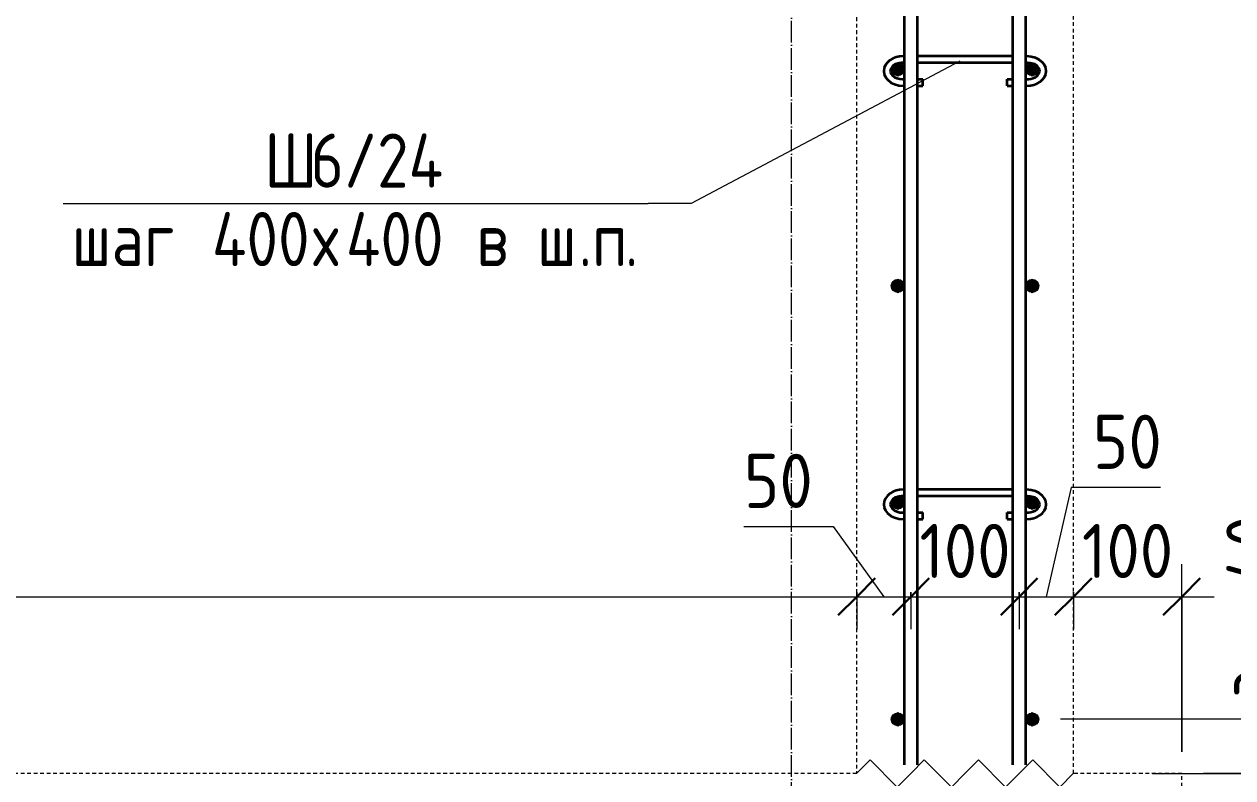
# Model space of a CAD drawing. Header units: millimetres. Extents: x 29094 to 49369, y -2577 to 78616.
# Drawn here: x 39869 to 40985, y -1704 to -1008 of the extents above; entities that cross this region are included whole.
import ezdxf

# ---------------------------------------------------------------- set-up
doc = ezdxf.new("R2010")
doc.units = ezdxf.units.MM
doc.linetypes.add('01 Штриховая _4 мм_', pattern=[6, 3.5, -2.5])
doc.linetypes.add('02 Штрихпунктирная _20 мм_', pattern=[25, 20, -2.5, 0, -2.5])
for name, color, linetype, lineweight in [('AA_Dim', 7, 'Continuous', 9), ('AA_Dim-20', 7, 'Continuous', 9), ('AA_Oformlenie', 7, 'Continuous', 9), ('AA_Vinoska', 7, 'Continuous', 9), ('AA_Visotnaya otmetka', 7, 'Continuous', 9), ('KR_Armatura', 7, 'Continuous', 20), ('KR_Armatura_Tonkie', 7, 'Continuous', 20), ('Оси', 7, 'Continuous', 9)]:
    doc.layers.add(name, color=color, linetype=linetype, lineweight=lineweight)
doc.layers.add('AF_Stena_Опалубка', color=7, linetype='Continuous', lineweight=20, true_color=0x0063c6)
doc.layers.add('KR_Fundament', color=7, linetype='Continuous', lineweight=20, true_color=0x804000)
doc.styles.add('ISOCPEUR_2', font='isocpeur.TTF', dxfattribs={"width": 0.9, "height": 50})
doc.styles.add('ISOCPEUR_4', font='isocpeur.TTF', dxfattribs={"width": 0.85, "height": 50})
doc.dimstyles.new('00_Точн_3_знака__прозр_', dxfattribs={"dimscale": 304.8, "dimtxt": 50.137748, "dimasz": 0.111549, "dimexe": 0.098425, "dimexo": 0.065617, "dimgap": 0.006562, "dimtad": 1, "dimdec": 3, "dimrnd": 0.001, "dimdsep": 46, "dimtxsty": 'ISOCPEUR_2', "dimblk1": 'OBLIQUE', "dimblk2": 'OBLIQUE', "dimsah": 1, "dimcen": 0.09, "dimdle": 0.098425, "dimazin": 0, "dimtfac": 1, "dimtdec": 4, "dimtix": 1, "dimtmove": 0, "dimatfit": 3, "dimfxl": 1, "dimtvp": 1, "dimtolj": 1, "dimtzin": 0, "dimlwd": 18, "dimlwe": 18, "dimarcsym": 2})
doc.dimstyles.new('00_Точн_3_знака__прозр__1', dxfattribs={"dimscale": 304.8, "dimtxt": 50.137748, "dimasz": 0.111549, "dimexe": 0.098425, "dimexo": 0.065617, "dimgap": 0.006562, "dimtad": 1, "dimdec": 3, "dimrnd": 0.001, "dimdsep": 46, "dimtxsty": 'ISOCPEUR_2', "dimblk1": 'OBLIQUE', "dimblk2": 'OBLIQUE', "dimsah": 1, "dimcen": 0.09, "dimdle": 0.098425, "dimazin": 0, "dimtfac": 1, "dimtdec": 4, "dimtix": 1, "dimtmove": 1, "dimatfit": 3, "dimfxl": 1, "dimtvp": 1, "dimtolj": 1, "dimtzin": 0, "dimlwd": 18, "dimlwe": 18, "dimarcsym": 2})

# ---------------------------------------------------------------- blocks, each defined once
blk = doc.blocks.new('Последовательность узлов - 3мм масшт20 маскировка-904226-А-А Арм')
at = {"layer": 'AA_Oformlenie'}
for p, q in [((-31880.1, -270), (-31867.6, -257.5)), ((-31842.6, -282.5), (-31867.6, -257.5)), ((-31830.1, -270), (-31817.6, -257.5)), ((-31792.6, -282.5), (-31817.6, -257.5)), ((-31780.1, -270), (-31767.6, -257.5)), ((-31742.6, -282.5), (-31767.6, -257.5)), ((-31730.1, -270), (-31717.6, -257.5)), ((-31692.6, -282.5), (-31717.6, -257.5)), ((-31830.1, -270), (-31842.6, -282.5)), ((-31780.1, -270), (-31792.6, -282.5)), ((-31730.1, -270), (-31742.6, -282.5)), ((-31680.1, -270), (-31692.6, -282.5))]:
    blk.add_line(p, q, dxfattribs=at)
blk = doc.blocks.new('DIMBLOCK49-А-А Арм')
at = {"layer": 'AA_Dim-20', "color": 30, "lineweight": 18, "true_color": 0xff8000, "transparency": 16777216}
for p, q in [((41046.1, -1456.2), (41046.1, -1650.3)), ((41046.1, -1650.3), (41046.1, -1720)), ((41046.1, -1770), (41046.1, -1670)), ((40957.8, -1700), (41076.1, -1700)), ((41046.1, -1700), (40957.8, -1700)), ((40887.8, -1740), (41076.1, -1740)), ((41046.1, -1740), (40887.8, -1740))]:
    blk.add_line(p, q, dxfattribs=at)
at = {"layer": 'AA_Dim-20', "color": 30, "lineweight": 30, "true_color": 0xff8000, "transparency": 16777216}
for p, q in [((41046.1, -1700), (41029.1, -1683)), ((41046.1, -1700), (41063.1, -1717)), ((41046.1, -1740), (41029.1, -1723)), ((41046.1, -1740), (41063.1, -1757))]:
    blk.add_line(p, q, dxfattribs=at)
at = {"layer": 'AA_Dim-20', "color": 0, "lineweight": 18, "transparency": 16777216, "insert": (40979, -1630.3), "char_height": 50, "width": 208.876, "attachment_point": 1, "rotation": 90, "line_spacing_factor": 1.135194, "style": 'ISOCPEUR_2'}
blk.add_mtext('з.с. 40', dxfattribs=at)
blk = doc.blocks.new('_Oblique')
at = {"color": 0, "linetype": 'ByBlock', "lineweight": -2}
blk.add_line((-0.5, -0.5), (0.5, 0.5), dxfattribs=at)
blk = doc.blocks.new('DIMBLOCK50-А-А Арм')
at = {"layer": 'AA_Dim-20', "color": 30, "lineweight": 30, "true_color": 0xff8000, "transparency": 16777216}
for p, q in [((41198.3, -1650), (41181.3, -1633)), ((41198.3, -1650), (41215.3, -1667)), ((41198.3, -1700), (41181.3, -1683)), ((41198.3, -1700), (41215.3, -1717)), ((41198.3, -2000), (41181.3, -1983)), ((41198.3, -2000), (41215.3, -2017))]:
    blk.add_line(p, q, dxfattribs=at)
at = {"layer": 'AA_Dim-20', "color": 30, "lineweight": 18, "true_color": 0xff8000, "transparency": 16777216}
for p, q in [((41198.3, -1650), (40825.8, -1650)), ((41198.3, -1650), (41228.3, -1650)), ((41198.3, -1700), (40957.8, -1700)), ((41198.3, -2030), (41198.3, -1700)), ((41198.3, -1700), (41228.3, -1700)), ((41198.3, -2000), (40957.8, -2000)), ((41198.3, -2000), (41228.3, -2000))]:
    blk.add_line(p, q, dxfattribs=at)
at = {"layer": 'AA_Dim-20', "color": 0, "lineweight": 18, "transparency": 16777216, "insert": (41131.2, -1896.8), "char_height": 50, "width": 112.384, "attachment_point": 1, "rotation": 90, "line_spacing_factor": 1.135194, "style": 'ISOCPEUR_2'}
blk.add_mtext('300', dxfattribs=at)
blk = doc.blocks.new('_None')
blk = doc.blocks.new('DIMBLOCK51-А-А Арм')
at = {"layer": 'AA_Dim-20', "color": 30, "lineweight": 18, "true_color": 0xff8000, "transparency": 16777216}
for p, q in [((41288.4, -1551.8), (41288.4, -1634.2)), ((41288.4, -1634.2), (41198.3, -1675)), ((41198.3, -1650), (40825.8, -1650)), ((41198.3, -1700), (41198.3, -1650)), ((41198.3, -1650), (41228.3, -1650)), ((41198.3, -1700), (40957.8, -1700)), ((41198.3, -1700), (41228.3, -1700))]:
    blk.add_line(p, q, dxfattribs=at)
at = {"layer": 'AA_Dim-20', "color": 30, "lineweight": 30, "true_color": 0xff8000, "transparency": 16777216}
for p, q in [((41198.3, -1650), (41181.3, -1633)), ((41198.3, -1650), (41215.3, -1667)), ((41198.3, -1700), (41181.3, -1683)), ((41198.3, -1700), (41215.3, -1717))]:
    blk.add_line(p, q, dxfattribs=at)
at = {"layer": 'AA_Dim-20', "color": 0, "lineweight": 18, "transparency": 16777216, "insert": (41221.3, -1614.2), "char_height": 50, "width": 74.923, "attachment_point": 1, "rotation": 90, "line_spacing_factor": 1.135194, "style": 'ISOCPEUR_2'}
blk.add_mtext('50', dxfattribs=at)
blk = doc.blocks.new('DIMBLOCK52-А-А Арм')
at = {"layer": 'AA_Dim-20', "color": 30, "lineweight": 30, "true_color": 0xff8000, "transparency": 16777216}
for p, q in [((41198.3, -320), (41181.3, -303)), ((41198.3, -320), (41215.3, -337)), ((41198.3, -450), (41181.3, -433)), ((41198.3, -450), (41215.3, -467)), ((41198.3, -1650), (41181.3, -1633)), ((41198.3, -1650), (41215.3, -1667))]:
    blk.add_line(p, q, dxfattribs=at)
at = {"layer": 'AA_Dim-20', "color": 30, "lineweight": 18, "true_color": 0xff8000, "transparency": 16777216}
for p, q in [((41198.3, -320), (40825.8, -320)), ((41198.3, -320), (41228.3, -320)), ((41198.3, -450), (40825.8, -450)), ((41198.3, -1650), (41198.3, -450)), ((41198.3, -450), (41228.3, -450)), ((41198.3, -1650), (40825.8, -1650)), ((41198.3, -1650), (41228.3, -1650))]:
    blk.add_line(p, q, dxfattribs=at)
at = {"layer": 'AA_Dim-20', "color": 0, "lineweight": 18, "transparency": 16777216, "insert": (41131.2, -1201.4), "char_height": 50, "width": 363.262, "attachment_point": 1, "rotation": 90, "line_spacing_factor": 1.135194, "style": 'ISOCPEUR_2'}
blk.add_mtext('6х200=1200', dxfattribs=at)
blk = doc.blocks.new('DIMBLOCK66-А-А Арм')
at = {"layer": 'AA_Dim-20', "color": 30, "lineweight": 30, "true_color": 0xff8000, "transparency": 16777216}
for p, q in [((38897.8, -1536.8), (38914.8, -1519.8)), ((40637.8, -1536.8), (40654.8, -1519.8)), ((38897.8, -1536.8), (38880.8, -1553.8)), ((40637.8, -1536.8), (40620.8, -1553.8))]:
    blk.add_line(p, q, dxfattribs=at)
at = {"layer": 'AA_Dim-20', "color": 30, "lineweight": 18, "true_color": 0xff8000, "transparency": 16777216}
for p, q in [((38897.8, -1532.7), (38897.8, -1566.8)), ((38897.8, -1536.8), (38897.8, -1532.7)), ((38897.8, -1536.8), (40637.8, -1536.8)), ((40637.8, -1532.7), (40637.8, -1566.8)), ((40637.8, -1536.8), (40637.8, -1532.7))]:
    blk.add_line(p, q, dxfattribs=at)
at = {"layer": 'AA_Dim-20', "color": 0, "lineweight": 18, "transparency": 16777216, "insert": (39708.2, -1469.6), "char_height": 50, "width": 143.034, "attachment_point": 1, "line_spacing_factor": 1.135194, "style": 'ISOCPEUR_2'}
blk.add_mtext('1740', dxfattribs=at)
blk = doc.blocks.new('DIMBLOCK67-А-А Арм')
at = {"layer": 'AA_Dim-20', "color": 30, "lineweight": 18, "true_color": 0xff8000, "transparency": 16777216}
for p, q in [((40533.7, -1472), (40616.2, -1472)), ((40616.2, -1472), (40662.8, -1536.8)), ((40637.8, -1532.7), (40637.8, -1566.8)), ((40637.8, -1536.8), (40637.8, -1532.7)), ((40637.8, -1536.8), (40687.8, -1536.8)), ((40687.8, -1532.7), (40687.8, -1566.8)), ((40687.8, -1536.8), (40687.8, -1532.7))]:
    blk.add_line(p, q, dxfattribs=at)
at = {"layer": 'AA_Dim-20', "color": 30, "lineweight": 30, "true_color": 0xff8000, "transparency": 16777216}
for p, q in [((40637.8, -1536.8), (40654.8, -1519.8)), ((40687.8, -1536.8), (40704.8, -1519.8)), ((40637.8, -1536.8), (40620.8, -1553.8)), ((40687.8, -1536.8), (40670.8, -1553.8))]:
    blk.add_line(p, q, dxfattribs=at)
at = {"layer": 'AA_Dim-20', "color": 0, "lineweight": 18, "transparency": 16777216, "insert": (40533.7, -1404.9), "char_height": 50, "width": 74.923, "attachment_point": 1, "line_spacing_factor": 1.135194, "style": 'ISOCPEUR_2'}
blk.add_mtext('50', dxfattribs=at)
blk = doc.blocks.new('DIMBLOCK68-А-А Арм')
at = {"layer": 'AA_Dim-20', "color": 30, "lineweight": 30, "true_color": 0xff8000, "transparency": 16777216}
for p, q in [((40687.8, -1536.8), (40704.8, -1519.8)), ((40787.8, -1536.8), (40804.8, -1519.8)), ((40687.8, -1536.8), (40670.8, -1553.8)), ((40787.8, -1536.8), (40770.8, -1553.8))]:
    blk.add_line(p, q, dxfattribs=at)
at = {"layer": 'AA_Dim-20', "color": 30, "lineweight": 18, "true_color": 0xff8000, "transparency": 16777216}
for p, q in [((40687.8, -1532.7), (40687.8, -1566.8)), ((40687.8, -1536.8), (40687.8, -1532.7)), ((40687.8, -1536.8), (40787.8, -1536.8)), ((40787.8, -1532.7), (40787.8, -1566.8)), ((40787.8, -1536.8), (40787.8, -1532.7))]:
    blk.add_line(p, q, dxfattribs=at)
at = {"layer": 'AA_Dim-20', "color": 0, "lineweight": 18, "transparency": 16777216, "insert": (40695.7, -1469.6), "char_height": 50, "width": 101.032, "attachment_point": 1, "line_spacing_factor": 1.135194, "style": 'ISOCPEUR_2'}
blk.add_mtext('100', dxfattribs=at)
blk = doc.blocks.new('DIMBLOCK69-А-А Арм')
at = {"layer": 'AA_Dim-20', "color": 30, "lineweight": 18, "true_color": 0xff8000, "transparency": 16777216}
for p, q in [((40835.8, -1436), (40812.8, -1536.8)), ((40918.2, -1436), (40835.8, -1436)), ((40787.8, -1532.7), (40787.8, -1566.8)), ((40787.8, -1536.8), (40787.8, -1532.7)), ((40787.8, -1536.8), (40837.8, -1536.8)), ((40837.8, -1532.7), (40837.8, -1566.8)), ((40837.8, -1536.8), (40837.8, -1532.7))]:
    blk.add_line(p, q, dxfattribs=at)
at = {"layer": 'AA_Dim-20', "color": 30, "lineweight": 30, "true_color": 0xff8000, "transparency": 16777216}
for p, q in [((40787.8, -1536.8), (40804.8, -1519.8)), ((40837.8, -1536.8), (40854.8, -1519.8)), ((40787.8, -1536.8), (40770.8, -1553.8)), ((40837.8, -1536.8), (40820.8, -1553.8))]:
    blk.add_line(p, q, dxfattribs=at)
at = {"layer": 'AA_Dim-20', "color": 0, "lineweight": 18, "transparency": 16777216, "insert": (40855.8, -1368.8), "char_height": 50, "width": 74.923, "attachment_point": 1, "line_spacing_factor": 1.135194, "style": 'ISOCPEUR_2'}
blk.add_mtext('50', dxfattribs=at)
blk = doc.blocks.new('DIMBLOCK70-А-А Арм')
at = {"layer": 'AA_Dim-20', "color": 30, "lineweight": 18, "true_color": 0xff8000, "transparency": 16777216}
for p, q in [((40937.8, -1680), (40937.8, -1506.8)), ((40837.8, -1532.7), (40837.8, -1566.8)), ((40837.8, -1536.8), (40837.8, -1532.7)), ((40837.8, -1536.8), (40967.8, -1536.8)), ((40937.8, -1536.8), (40937.8, -1680))]:
    blk.add_line(p, q, dxfattribs=at)
at = {"layer": 'AA_Dim-20', "color": 30, "lineweight": 30, "true_color": 0xff8000, "transparency": 16777216}
for p, q in [((40837.8, -1536.8), (40854.8, -1519.8)), ((40937.8, -1536.8), (40954.8, -1519.8)), ((40837.8, -1536.8), (40820.8, -1553.8)), ((40937.8, -1536.8), (40920.8, -1553.8))]:
    blk.add_line(p, q, dxfattribs=at)
at = {"layer": 'AA_Dim-20', "color": 0, "lineweight": 18, "transparency": 16777216, "insert": (40845.7, -1469.6), "char_height": 50, "width": 101.032, "attachment_point": 1, "line_spacing_factor": 1.135194, "style": 'ISOCPEUR_2'}
blk.add_mtext('100', dxfattribs=at)
blk = doc.blocks.new('044_М_Универсальная с полкой - Марка_Комментарий полка 27-3828024-А-А Арм')
at = {"layer": 'AA_Vinoska'}
blk.add_line((-31523, -1173.8), (-30983, -1173.8), dxfattribs=at)

msp = doc.modelspace()

# ---------------------------------------------------------------- hatches: boundary and pattern name
at = {"layer": 'KR_Armatura'}
h = msp.add_hatch(color=256, dxfattribs=at)
edge = h.paths.add_edge_path()
edge.add_arc((40675.7746, -1050), 6, 0, 360)
for points in [[(40675.7746, -1056), (40680.9708, -1053), (40680.9708, -1047), (40675.7746, -1044), (40670.5785, -1047), (40670.5785, -1053)], [(40799.7746, -1056), (40804.9708, -1053), (40804.9708, -1047), (40799.7746, -1044), (40794.5785, -1047), (40794.5785, -1053)], [(40675.7746, -1256), (40680.9708, -1253), (40680.9708, -1247), (40675.7746, -1244), (40670.5785, -1247), (40670.5785, -1253)], [(40799.7746, -1256), (40804.9708, -1253), (40804.9708, -1247), (40799.7746, -1244), (40794.5785, -1247), (40794.5785, -1253)], [(40675.7746, -1456), (40680.9708, -1453), (40680.9708, -1447), (40675.7746, -1444), (40670.5785, -1447), (40670.5785, -1453)], [(40799.7746, -1456), (40804.9708, -1453), (40804.9708, -1447), (40799.7746, -1444), (40794.5785, -1447), (40794.5785, -1453)], [(40675.7746, -1656), (40680.9708, -1653), (40680.9708, -1647), (40675.7746, -1644), (40670.5785, -1647), (40670.5785, -1653)], [(40799.7746, -1656), (40804.9708, -1653), (40804.9708, -1647), (40799.7746, -1644), (40794.5785, -1647), (40794.5785, -1653)]]:
    msp.add_hatch(color=256, dxfattribs=at).paths.add_polyline_path(points)
h = msp.add_hatch(color=256, dxfattribs=at)
edge = h.paths.add_edge_path()
edge.add_arc((40799.7746, -1050), 6, 0, 360)
h = msp.add_hatch(color=256, dxfattribs=at)
edge = h.paths.add_edge_path()
edge.add_arc((40675.7746, -1250), 6, 0, 360)
h = msp.add_hatch(color=256, dxfattribs=at)
edge = h.paths.add_edge_path()
edge.add_arc((40799.7746, -1250), 6, 0, 360)
h = msp.add_hatch(color=256, dxfattribs=at)
edge = h.paths.add_edge_path()
edge.add_arc((40675.7746, -1450), 6, 0, 360)
h = msp.add_hatch(color=256, dxfattribs=at)
edge = h.paths.add_edge_path()
edge.add_arc((40799.7746, -1450), 6, 0, 360)
h = msp.add_hatch(color=256, dxfattribs=at)
edge = h.paths.add_edge_path()
edge.add_arc((40675.7746, -1650), 6, 0, 360)
h = msp.add_hatch(color=256, dxfattribs=at)
edge = h.paths.add_edge_path()
edge.add_arc((40799.7746, -1650), 6, 0, 360)

# ---------------------------------------------------------------- linework, layer by layer
at = {"layer": 'AA_Vinoska'}
for p, q in [((40732.8919, -1042.411), (40485.1207, -1173.8032)), ((40485.1207, -1173.8032), (40445.4017, -1173.8032))]:
    msp.add_line(p, q, dxfattribs=at)
at = {"layer": 'AA_Visotnaya otmetka', "color": 92, "true_color": 0x00cc00}
msp.add_line((40910.7132, -1700), (41269.6828, -1700), dxfattribs=at)
at = {"layer": 'AF_Stena_Опалубка', "linetype": '01 Штриховая _4 мм_'}
for p, q in [((40637.7746, -270), (40637.7746, -1700)), ((40837.7746, -1700), (40837.7746, -270))]:
    msp.add_line(p, q, dxfattribs=at)
at = {"layer": 'KR_Armatura'}
for p, q in [((40675.7746, -1044), (40670.5785, -1047)), ((40670.5785, -1047), (40670.5785, -1053)), ((40680.9708, -1047), (40675.7746, -1044)), ((40680.9708, -1053), (40680.9708, -1047)), ((40799.7746, -1044), (40794.5785, -1047)), ((40794.5785, -1047), (40794.5785, -1053)), ((40804.9708, -1047), (40799.7746, -1044)), ((40804.9708, -1053), (40804.9708, -1047)), ((40670.5785, -1053), (40675.7746, -1056)), ((40675.7746, -1056), (40680.9708, -1053)), ((40794.5785, -1053), (40799.7746, -1056)), ((40799.7746, -1056), (40804.9708, -1053)), ((40675.7746, -1244), (40670.5785, -1247)), ((40670.5785, -1247), (40670.5785, -1253)), ((40680.9708, -1247), (40675.7746, -1244)), ((40680.9708, -1253), (40680.9708, -1247)), ((40799.7746, -1244), (40794.5785, -1247)), ((40794.5785, -1247), (40794.5785, -1253)), ((40804.9708, -1247), (40799.7746, -1244)), ((40804.9708, -1253), (40804.9708, -1247)), ((40670.5785, -1253), (40675.7746, -1256)), ((40675.7746, -1256), (40680.9708, -1253)), ((40794.5785, -1253), (40799.7746, -1256)), ((40799.7746, -1256), (40804.9708, -1253)), ((40675.7746, -1444), (40670.5785, -1447)), ((40670.5785, -1447), (40670.5785, -1453)), ((40680.9708, -1447), (40675.7746, -1444)), ((40680.9708, -1453), (40680.9708, -1447)), ((40799.7746, -1444), (40794.5785, -1447)), ((40794.5785, -1447), (40794.5785, -1453)), ((40804.9708, -1447), (40799.7746, -1444)), ((40804.9708, -1453), (40804.9708, -1447)), ((40670.5785, -1453), (40675.7746, -1456)), ((40675.7746, -1456), (40680.9708, -1453)), ((40794.5785, -1453), (40799.7746, -1456)), ((40799.7746, -1456), (40804.9708, -1453)), ((40675.7746, -1644), (40670.5785, -1647)), ((40670.5785, -1647), (40670.5785, -1653)), ((40680.9708, -1647), (40675.7746, -1644)), ((40680.9708, -1653), (40680.9708, -1647)), ((40799.7746, -1644), (40794.5785, -1647)), ((40794.5785, -1647), (40794.5785, -1653)), ((40804.9708, -1647), (40799.7746, -1644)), ((40804.9708, -1653), (40804.9708, -1647)), ((40670.5785, -1653), (40675.7746, -1656)), ((40675.7746, -1656), (40680.9708, -1653)), ((40794.5785, -1653), (40799.7746, -1656)), ((40799.7746, -1656), (40804.9708, -1653))]:
    msp.add_line(p, q, dxfattribs=at)
for centre in [(40675.7746, -1050), (40799.7746, -1050), (40675.7746, -1250), (40799.7746, -1250), (40675.7746, -1450), (40799.7746, -1450), (40675.7746, -1650), (40799.7746, -1650)]:
    msp.add_circle(centre, 6, dxfattribs=at)
at = {"layer": 'KR_Armatura_Tonkie', "lineweight": 35}
for p, q in [((40681.7746, -278), (40681.7746, -1692)), ((40693.7746, -278), (40693.7746, -1692)), ((40781.7746, -1692), (40781.7746, -278)), ((40793.7746, -1692), (40793.7746, -278)), ((40664.3278, -1046.0313), (40663.1749, -1048.725)), ((40666.1221, -1043.6534), (40664.3278, -1046.0313)), ((40668.436, -1041.6571), (40666.1221, -1043.6534)), ((40671.1595, -1040.0751), (40668.436, -1041.6571)), ((40670.4831, -1047.7743), (40669.505, -1049.064)), ((40671.9001, -1046.5561), (40670.4831, -1047.7743)), ((40674.1911, -1038.9283), (40671.1595, -1040.0751)), ((40672.7645, -1046.0023), (40671.9001, -1046.5561)), ((40674.7643, -1045.0587), (40672.7645, -1046.0023)), ((40677.4304, -1038.233), (40674.1911, -1038.9283)), ((40677.0495, -1044.39), (40674.7643, -1045.0587)), ((40678.8866, -1044.0984), (40677.0495, -1044.39)), ((40680.7746, -1038), (40677.4304, -1038.233)), ((40680.7746, -1044), (40678.8866, -1044.0984)), ((40681.7746, -1038), (40680.7746, -1038)), ((40681.7746, -1044), (40680.7746, -1044)), ((40781.7746, -1038), (40693.7746, -1038)), ((40781.7746, -1044), (40693.7746, -1044)), ((40794.7746, -1038), (40793.7746, -1038)), ((40794.7746, -1044), (40793.7746, -1044)), ((40794.9847, -1038.0009), (40794.7746, -1038)), ((40795.4065, -1044.011), (40794.7746, -1044)), ((40798.9425, -1038.3638), (40794.9847, -1038.0009)), ((40797.8961, -1044.2719), (40795.4065, -1044.011)), ((40800.7849, -1045.0587), (40797.8961, -1044.2719)), ((40802.9062, -1039.4462), (40798.9425, -1038.3638)), ((40802.7848, -1046.0023), (40800.7849, -1045.0587)), ((40805.0662, -1047.7743), (40802.7848, -1046.0023)), ((40805.7963, -1040.8128), (40802.9062, -1039.4462)), ((40806.0442, -1049.064), (40805.0662, -1047.7743)), ((40809.4271, -1043.6534), (40805.7963, -1040.8128)), ((40811.2214, -1046.0313), (40809.4271, -1043.6534)), ((40812.3743, -1048.725), (40811.2214, -1046.0313)), ((40663.1749, -1048.725), (40662.7746, -1051.6066)), ((40662.7746, -1051.6066), (40663.1749, -1054.4882)), ((40663.1749, -1054.4882), (40664.3278, -1057.1819)), ((40664.3278, -1057.1819), (40666.1221, -1059.5598)), ((40666.1221, -1059.5598), (40669.753, -1062.4004)), ((40669.505, -1049.064), (40668.7746, -1051.6066)), ((40668.7746, -1051.6066), (40669.1398, -1052.8779)), ((40669.1398, -1052.8779), (40669.505, -1054.1492)), ((40669.505, -1054.1492), (40670.4831, -1055.4389)), ((40670.4831, -1055.4389), (40672.7645, -1057.2109)), ((40672.7645, -1057.2109), (40674.7643, -1058.1545)), ((40674.7643, -1058.1545), (40677.6531, -1058.9413)), ((40677.6531, -1058.9413), (40680.1427, -1059.2022)), ((40680.1427, -1059.2022), (40680.7746, -1059.2132)), ((40680.7746, -1059.2132), (40681.7746, -1059.2132)), ((40693.7746, -1059.2132), (40698.7746, -1059.2132)), ((40698.7746, -1065.2132), (40698.7746, -1059.2132)), ((40776.7746, -1059.2132), (40781.7746, -1059.2132)), ((40776.7746, -1065.2132), (40776.7746, -1059.2132)), ((40793.7746, -1059.2132), (40794.7746, -1059.2132)), ((40794.7746, -1059.2132), (40796.6626, -1059.1148)), ((40796.6626, -1059.1148), (40798.4997, -1058.8232)), ((40798.4997, -1058.8232), (40800.7849, -1058.1545)), ((40800.7849, -1058.1545), (40802.7848, -1057.2109)), ((40802.7848, -1057.2109), (40803.6492, -1056.6571)), ((40803.6492, -1056.6571), (40805.0662, -1055.4389)), ((40805.0662, -1055.4389), (40806.0442, -1054.1492)), ((40806.4094, -1050.3353), (40806.0442, -1049.064)), ((40806.0442, -1054.1492), (40806.7746, -1051.6066)), ((40806.7746, -1051.6066), (40806.4094, -1050.3353)), ((40807.1133, -1061.5561), (40809.4271, -1059.5598)), ((40809.4271, -1059.5598), (40811.2214, -1057.1819)), ((40811.2214, -1057.1819), (40812.3743, -1054.4882)), ((40812.7746, -1051.6066), (40812.3743, -1048.725)), ((40812.3743, -1054.4882), (40812.7746, -1051.6066)), ((40669.753, -1062.4004), (40672.643, -1063.767)), ((40672.643, -1063.767), (40676.6067, -1064.8494)), ((40676.6067, -1064.8494), (40680.5645, -1065.2123)), ((40680.5645, -1065.2123), (40680.7746, -1065.2132)), ((40680.7746, -1065.2132), (40681.7746, -1065.2132)), ((40693.7746, -1065.2132), (40698.7746, -1065.2132)), ((40776.7746, -1065.2132), (40781.7746, -1065.2132)), ((40793.7746, -1065.2132), (40794.7746, -1065.2132)), ((40794.7746, -1065.2132), (40798.1188, -1064.9802)), ((40798.1188, -1064.9802), (40801.3581, -1064.2849)), ((40801.3581, -1064.2849), (40804.3897, -1063.1382)), ((40804.3897, -1063.1382), (40807.1133, -1061.5561)), ((40674.1911, -1438.9283), (40671.1595, -1440.0751)), ((40677.4304, -1438.233), (40674.1911, -1438.9283)), ((40680.7746, -1438), (40677.4304, -1438.233)), ((40681.7746, -1438), (40680.7746, -1438)), ((40781.7746, -1438), (40693.7746, -1438)), ((40794.7746, -1438), (40793.7746, -1438)), ((40794.9847, -1438.0009), (40794.7746, -1438)), ((40798.9425, -1438.3638), (40794.9847, -1438.0009)), ((40802.9062, -1439.4462), (40798.9425, -1438.3638)), ((40663.1749, -1448.725), (40662.7746, -1451.6066)), ((40664.3278, -1446.0313), (40663.1749, -1448.725)), ((40666.1221, -1443.6534), (40664.3278, -1446.0313)), ((40668.436, -1441.6571), (40666.1221, -1443.6534)), ((40671.1595, -1440.0751), (40668.436, -1441.6571)), ((40669.505, -1449.064), (40669.1398, -1450.3353)), ((40670.4831, -1447.7743), (40669.505, -1449.064)), ((40671.9001, -1446.5561), (40670.4831, -1447.7743)), ((40672.7645, -1446.0023), (40671.9001, -1446.5561)), ((40674.7643, -1445.0587), (40672.7645, -1446.0023)), ((40677.0495, -1444.39), (40674.7643, -1445.0587)), ((40678.8866, -1444.0984), (40677.0495, -1444.39)), ((40680.7746, -1444), (40678.8866, -1444.0984)), ((40681.7746, -1444), (40680.7746, -1444)), ((40781.7746, -1444), (40693.7746, -1444)), ((40794.7746, -1444), (40793.7746, -1444)), ((40795.4065, -1444.011), (40794.7746, -1444)), ((40797.8961, -1444.2719), (40795.4065, -1444.011)), ((40800.7849, -1445.0587), (40797.8961, -1444.2719)), ((40802.7848, -1446.0023), (40800.7849, -1445.0587)), ((40805.0662, -1447.7743), (40802.7848, -1446.0023)), ((40805.7963, -1440.8128), (40802.9062, -1439.4462)), ((40806.0442, -1449.064), (40805.0662, -1447.7743)), ((40809.4271, -1443.6534), (40805.7963, -1440.8128)), ((40806.7746, -1451.6066), (40806.0442, -1449.064)), ((40811.2214, -1446.0313), (40809.4271, -1443.6534)), ((40812.3743, -1448.725), (40811.2214, -1446.0313)), ((40812.7746, -1451.6066), (40812.3743, -1448.725)), ((40662.7746, -1451.6066), (40663.1749, -1454.4882)), ((40663.1749, -1454.4882), (40664.3278, -1457.1819)), ((40664.3278, -1457.1819), (40666.1221, -1459.5598)), ((40666.1221, -1459.5598), (40669.753, -1462.4004)), ((40669.1398, -1450.3353), (40668.7746, -1451.6066)), ((40668.7746, -1451.6066), (40669.505, -1454.1492)), ((40669.505, -1454.1492), (40670.4831, -1455.4389)), ((40670.4831, -1455.4389), (40672.7645, -1457.2109)), ((40672.7645, -1457.2109), (40674.7643, -1458.1545)), ((40674.7643, -1458.1545), (40677.6531, -1458.9413)), ((40677.6531, -1458.9413), (40680.1427, -1459.2022)), ((40680.1427, -1459.2022), (40680.7746, -1459.2132)), ((40680.7746, -1459.2132), (40681.7746, -1459.2132)), ((40693.7746, -1459.2132), (40698.7746, -1459.2132)), ((40698.7746, -1465.2132), (40698.7746, -1459.2132)), ((40776.7746, -1459.2132), (40781.7746, -1459.2132)), ((40776.7746, -1465.2132), (40776.7746, -1459.2132)), ((40793.7746, -1459.2132), (40794.7746, -1459.2132)), ((40794.7746, -1459.2132), (40796.6626, -1459.1148)), ((40796.6626, -1459.1148), (40798.4997, -1458.8232)), ((40798.4997, -1458.8232), (40800.7849, -1458.1545)), ((40800.7849, -1458.1545), (40802.7848, -1457.2109)), ((40802.7848, -1457.2109), (40803.6492, -1456.6571)), ((40803.6492, -1456.6571), (40805.0662, -1455.4389)), ((40805.0662, -1455.4389), (40806.0442, -1454.1492)), ((40806.0442, -1454.1492), (40806.4094, -1452.8779)), ((40806.4094, -1452.8779), (40806.7746, -1451.6066)), ((40807.1133, -1461.5561), (40809.4271, -1459.5598)), ((40809.4271, -1459.5598), (40811.2214, -1457.1819)), ((40811.2214, -1457.1819), (40812.3743, -1454.4882)), ((40812.3743, -1454.4882), (40812.7746, -1451.6066)), ((40669.753, -1462.4004), (40672.643, -1463.767)), ((40672.643, -1463.767), (40676.6067, -1464.8494)), ((40676.6067, -1464.8494), (40680.5645, -1465.2123)), ((40680.5645, -1465.2123), (40680.7746, -1465.2132)), ((40680.7746, -1465.2132), (40681.7746, -1465.2132)), ((40693.7746, -1465.2132), (40698.7746, -1465.2132)), ((40776.7746, -1465.2132), (40781.7746, -1465.2132)), ((40793.7746, -1465.2132), (40794.7746, -1465.2132)), ((40794.7746, -1465.2132), (40798.1188, -1464.9802)), ((40798.1188, -1464.9802), (40801.3581, -1464.2849)), ((40801.3581, -1464.2849), (40804.3897, -1463.1382)), ((40804.3897, -1463.1382), (40807.1133, -1461.5561))]:
    msp.add_line(p, q, dxfattribs=at)
at = {"layer": 'KR_Fundament', "linetype": '01 Штриховая _4 мм_'}
for p, q in [((40637.7746, -1700), (38897.7746, -1700)), ((40937.7746, -1700), (40837.7746, -1700)), ((40937.7746, -2000), (40937.7746, -1700))]:
    msp.add_line(p, q, dxfattribs=at)
at = {"layer": 'Оси', "linetype": '02 Штрихпунктирная _20 мм_'}
msp.add_line((40577.7746, -1728.079), (40577.7746, 120.469), dxfattribs=at)

# ---------------------------------------------------------------- block references
at = {"layer": 'AA_Oformlenie'}
msp.add_blockref('Последовательность узлов - 3мм масшт20 маскировка-904226-А-А Арм', (72517.8362, -1430), dxfattribs=at)
at = {"layer": 'AA_Vinoska'}
msp.add_blockref('044_М_Универсальная с полкой - Марка_Комментарий полка 27-3828024-А-А Арм', (71428.3737, 0), dxfattribs=at)

# ---------------------------------------------------------------- texts
at = {"layer": 'AA_Vinoska', "char_height": 50, "attachment_point": 1, "style": 'ISOCPEUR_4'}
for s, insert, width in [('\\fISOCPEUR|b0|i0|c204|p34|;\\W.85;Ш', (40091.0817, -1109.2627), 51.789012), ('6/24', (40133.8119, -1109.2627), 151.278431), (' 400', (40015.6743, -1181.7061), 145.826956), ('400 ', (40166.3545, -1181.7061), 145.826956), ('\\fISOCPEUR|b0|i0|c204|p34|;\\W.85; ', (40317.0347, -1181.7061), 31.345981), ('шаг', (39913.3467, -1181.7061), 124.021056), ('\\fISOCPEUR|b0|i0|c204|p34|;\\W.85;х', (40135.9936, -1181.7061), 36.797456), ('\\fISOCPEUR|b0|i0|c204|p34|;\\W.85;в', (40286.6738, -1181.7061), 36.797456), ('\\fISOCPEUR|b0|i0|c204|p34|;\\W.85;ш', (40342.8977, -1181.7061), 46.337537), ('\\fISOCPEUR|b0|i0|c204|p34|;\\W.85;п', (40393.4993, -1181.7061), 36.797456), ('\\fISOCPEUR|b0|i0|c204|p34|;\\W.85;.', (40381.13, -1181.7061), 14.991556), ('\\fISOCPEUR|b0|i0|c204|p34|;\\W.85;.', (40423.8602, -1181.7061), 14.991556)]:
    msp.add_mtext(s, dxfattribs=dict(at, insert=insert, width=width))

# ---------------------------------------------------------------- dimensions: what is measured, and where the dimension line sits
at = {"layer": 'AA_Dim', "color": 30, "lineweight": 18, "true_color": 0xff8000}
for base, p1, p2, text, override, picture, middle in [((41198.3361, -450), (40805.7746, -1650), (40805.7746, -450), '6х200=1200', {"dimpost": '<>', "dimblk1": 'None', "dimblk2": 'None', "dimsah": 1, "dimfxl": 1200}, 'DIMBLOCK52-А-А Арм', (41171.3361, -1050)), ((41198.3361, -1700), (40937.7746, -2000), (40937.7746, -1700), '300', {"dimpost": '<>', "dimblk1": 'None', "dimblk2": 'None', "dimsah": 1, "dimfxl": 300}, 'DIMBLOCK50-А-А Арм', (41171.3361, -1850))]:
    dim = msp.add_linear_dim(base=base, p1=p1, p2=p2, angle=90, text=text, dimstyle='00_Точн_3_знака__прозр_', override=override, dxfattribs=at)
    dim.commit()
    dim.dimension.update_dxf_attribs({"geometry": picture, "text_midpoint": middle})
for base, p1, p2, picture, middle in [((40837.7746, -1536.7627), (40787.7746, -1512.7211), (40837.7746, -1512.7211), 'DIMBLOCK69-А-А Арм', (40893.2737, -1402.1819)), ((40687.7746, -1536.7627), (40637.7746, -1512.7211), (40687.7746, -1512.7211), 'DIMBLOCK67-А-А Арм', (40571.1773, -1438.2467))]:
    dim = msp.add_linear_dim(base=base, p1=p1, p2=p2, dimstyle='00_Точн_3_знака__прозр__1', override={"dimpost": '<>', "dimfxl": 50}, dxfattribs=at)
    dim.commit()
    dim.dimension.update_dxf_attribs({"geometry": picture, "text_midpoint": middle, "dimtype": 160})
dim = msp.add_linear_dim(base=(41046.0965, -1700), p1=(40867.7746, -1740), p2=(40937.7746, -1700), angle=90, dimstyle='00_Точн_3_знака__прозр__1', override={"dimpost": 'з.с. <>', "dimfxl": 80.622577}, dxfattribs=at)
dim.commit()
dim.dimension.update_dxf_attribs({"geometry": 'DIMBLOCK49-А-А Арм', "text_midpoint": (41012.2939, -1525.8359), "dimtype": 160, "text_rotation": 90})
for base, p1, p2, override, picture, middle in [((40637.7746, -1536.7627), (38897.7746, -1512.7211), (40637.7746, -1512.7211), {"dimpost": '<>', "dimfxl": 1740}, 'DIMBLOCK66-А-А Арм', (39767.7746, -1509.7627)), ((40787.7746, -1536.7627), (40687.7746, -1512.7211), (40787.7746, -1512.7211), {"dimpost": '<>', "dimfxl": 100}, 'DIMBLOCK68-А-А Арм', (40737.7746, -1509.7627)), ((40937.7746, -1536.7627), (40837.7746, -1512.7211), (40937.7746, -1700), {"dimpost": '<>', "dimfxl": 212.304938}, 'DIMBLOCK70-А-А Арм', (40887.7746, -1509.7627))]:
    dim = msp.add_linear_dim(base=base, p1=p1, p2=p2, dimstyle='00_Точн_3_знака__прозр_', override=override, dxfattribs=at)
    dim.commit()
    dim.dimension.update_dxf_attribs({"geometry": picture, "text_midpoint": middle})
dim = msp.add_linear_dim(base=(41198.3361, -1650), p1=(40937.7746, -1700), p2=(40805.7746, -1650), angle=90, text='50', dimstyle='00_Точн_3_знака__прозр__1', override={"dimpost": '<>', "dimblk1": 'None', "dimblk2": 'None', "dimsah": 1, "dimfxl": 141.1524}, dxfattribs=at)
dim.commit()
dim.dimension.update_dxf_attribs({"geometry": 'DIMBLOCK51-А-А Арм', "text_midpoint": (41254.6399, -1576.7484), "dimtype": 160, "text_rotation": 90})

doc.saveas('drawing.dxf')
